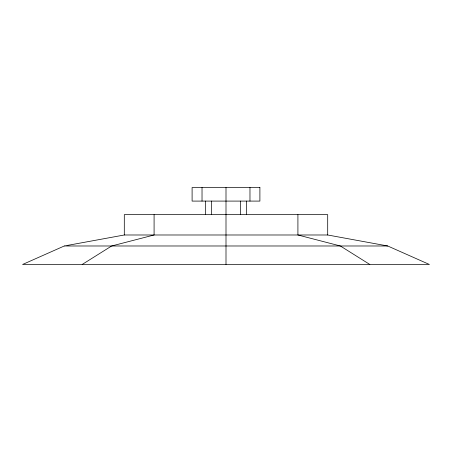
<?xml version="1.0" encoding="UTF-8"?>
<svg xmlns="http://www.w3.org/2000/svg" width="452" height="452" viewBox="0 0 452 452"><rect width="100%" height="100%" fill="white"/><g stroke="black" fill="none" stroke-linecap="round" stroke-linejoin="round"><path stroke-width="0.68" d="M82.174 264.471L111.644 245.984L154.087 234.989L154.087 214.649M64.28 245.984L22.6 264.471L429.4 264.471L387.72 245.984L327.7 234.989L124.3 234.989L64.28 245.984L387.72 245.984M369.826 264.471L340.356 245.984L297.913 234.989L297.913 214.649M327.7 234.989L327.7 214.649L124.3 214.649L124.3 234.989M249.973 187.529L249.973 201.089M246.34 201.089L246.34 214.649M240.385 201.089L240.385 214.649M226 187.529L226 264.471M211.615 201.089L211.615 214.649M205.66 201.089L205.66 214.649M202.027 187.529L202.027 201.089M259.9 187.529L192.1 187.529L192.1 201.089L259.9 201.089L259.9 187.529"/></g></svg>
